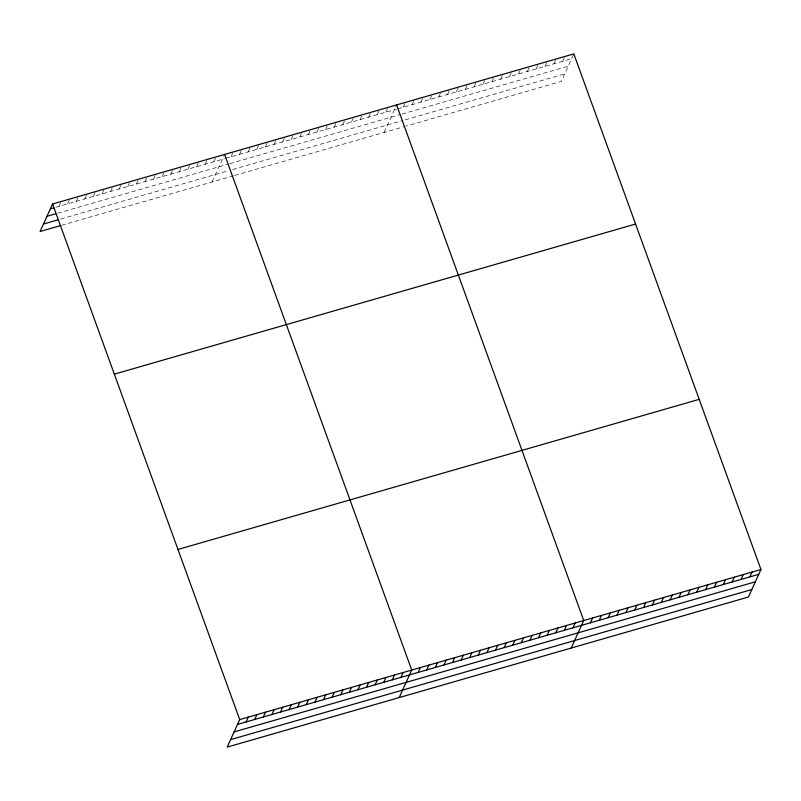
<?xml version="1.0" encoding="UTF-8"?>
<svg xmlns="http://www.w3.org/2000/svg" width="801" height="801" viewBox="0 0 801 801"><rect width="100%" height="100%" fill="white"/><g stroke="black" fill="none" stroke-linecap="round" stroke-linejoin="round"><path stroke-width="0.6" stroke-dasharray="4 3" d="M58.994 206.338L61.186 201.512M67.594 203.865L69.787 199.038M76.195 201.381L78.388 196.555M84.796 198.908L86.989 194.082M93.397 196.435L95.589 191.609M101.987 193.952L104.19 189.126M110.588 191.479L112.791 186.653M119.189 189.006L121.392 184.18M127.79 186.523L129.552 182.668M136.39 184.05L138.593 179.224M144.991 181.567L146.753 177.712M153.592 179.094L155.794 174.268M162.192 176.62L163.955 172.756M170.793 174.137L172.996 169.311M179.394 171.664L181.597 166.838M187.995 169.191L190.197 164.365M196.595 166.708L198.798 161.882M205.196 164.235L207.399 159.409M213.797 161.762L216 156.936M212.055 181.967L224.16 155.424M230.998 156.806L233.201 151.98M239.599 154.333L241.802 149.507M248.2 151.85L250.403 147.024M256.801 149.376L259.003 144.55M265.401 146.893L267.604 142.077M274.002 144.42L275.764 140.565M282.603 141.947L284.796 137.121M291.204 139.464L292.966 135.609M299.804 136.991L301.997 132.165M308.405 134.518L310.598 129.692M317.006 132.035L319.199 127.209M325.606 129.562L327.359 125.697M334.207 127.089L336.4 122.263M342.808 124.606L345.001 119.78M351.409 122.132L353.601 117.306M360.009 119.649L362.202 114.833M368.61 117.176L370.803 112.35M377.211 114.703L379.404 109.877M385.812 112.22L388.004 107.404M384.069 132.435L396.165 105.892M403.263 107.194L405.026 103.339M412.125 104.641L414.327 99.815M420.986 102.087L423.188 97.271M429.847 99.544L432.049 94.718M438.708 96.991L440.91 92.165M447.569 94.438L449.772 89.612M456.43 91.885L458.633 87.059M465.291 89.332L467.053 85.477M474.152 86.778L476.355 81.952M483.013 84.235L485.216 79.409M491.874 81.682L494.077 76.856M500.735 79.129L502.938 74.303M509.596 76.576L511.799 71.75M518.457 74.022L520.66 69.196M527.318 71.469L529.081 67.614M536.179 68.916L538.382 64.09M545.04 66.373L547.243 61.547M553.902 63.82L556.104 58.994M562.763 61.266L564.965 56.44M573.386 54.848L561.291 81.402L406.217 126.057M55.77 207.269L224.55 158.658M225.622 158.348L396.625 109.106M397.727 108.786L571.624 58.713M57.732 213.206L227.584 164.295M229.737 163.674L399.859 114.683M402.072 114.042L568.219 66.203M60.666 219.063L228.375 170.763M232.67 169.532L402.983 120.48M405.206 119.85L564.705 73.912M61.547 225.311L233.562 175.779M234.633 175.469L405.116 126.378"/><path stroke-width="1.2" d="M52.586 203.985L239.709 719.598L227.174 747.113L748.414 597.015L760.95 569.501L573.826 53.887L52.586 203.985L40.05 231.499L60.475 225.622M246.117 721.951L248.31 717.125M254.718 719.468L256.911 714.642M263.309 716.995L265.511 712.169M271.909 714.522L274.112 709.696M280.51 712.039L282.713 707.213M289.111 709.566L291.314 704.74M297.712 707.083L299.914 702.267M306.312 704.61L308.515 699.784M314.913 702.137L317.116 697.311M323.514 699.653L325.717 694.827M332.115 697.18L334.317 692.354M340.715 694.707L342.918 689.881M349.316 692.224L351.519 687.398M357.917 689.751L360.12 684.925M366.518 687.278L368.72 682.452M375.118 684.795L377.321 679.969M383.719 682.322L385.922 677.496M392.32 679.839L394.523 675.023M400.921 677.366L403.123 672.54M399.178 697.581L411.724 670.067L224.6 154.453M418.122 672.409L420.325 667.593M426.723 669.936L428.925 665.11M435.323 667.463L437.526 662.637M443.924 664.98L446.117 660.154M452.525 662.507L454.718 657.681M461.126 660.034L463.318 655.208M469.726 657.551L471.919 652.725M478.327 655.078L480.52 650.252M486.928 652.605L489.121 647.779M495.529 650.122L497.721 645.296M504.129 647.649L506.322 642.823M512.73 645.165L514.923 640.349M521.331 642.692L523.524 637.866M529.932 640.219L532.124 635.393M538.532 637.736L540.725 632.91M547.133 635.263L549.326 630.437M555.724 632.79L557.927 627.964M564.325 630.307L566.527 625.481M572.925 627.834L575.128 623.008M571.193 648.049L583.729 620.535L396.605 104.921M590.387 622.808L592.59 617.982M599.248 620.254L601.451 615.428M608.109 617.701L610.312 612.875M616.97 615.148L619.173 610.322M625.831 612.595L628.034 607.769M634.692 610.042L636.895 605.226M643.553 607.498L645.756 602.672M652.414 604.945L654.617 600.119M661.276 602.392L663.478 597.566M670.137 599.839L672.339 595.013M678.998 597.286L681.2 592.46M687.859 594.732L690.062 589.906M696.72 592.179L698.923 587.363M705.581 589.636L707.784 584.81M714.442 587.083L716.645 582.257M723.303 584.53L725.506 579.704M732.164 581.977L734.367 577.151M741.025 579.423L743.228 574.597M749.886 576.87L752.089 572.044M50.393 208.811L53.617 207.89M46.979 216.3L55.579 213.827M43.464 224.02L58.513 219.684M114.343 374.137L635.573 224.04M177.962 549.446L699.203 399.349M239.709 719.598L760.95 569.501M237.517 724.424L758.747 574.327M234.102 731.914L755.343 581.806M230.588 739.623L751.819 589.526"/></g></svg>
